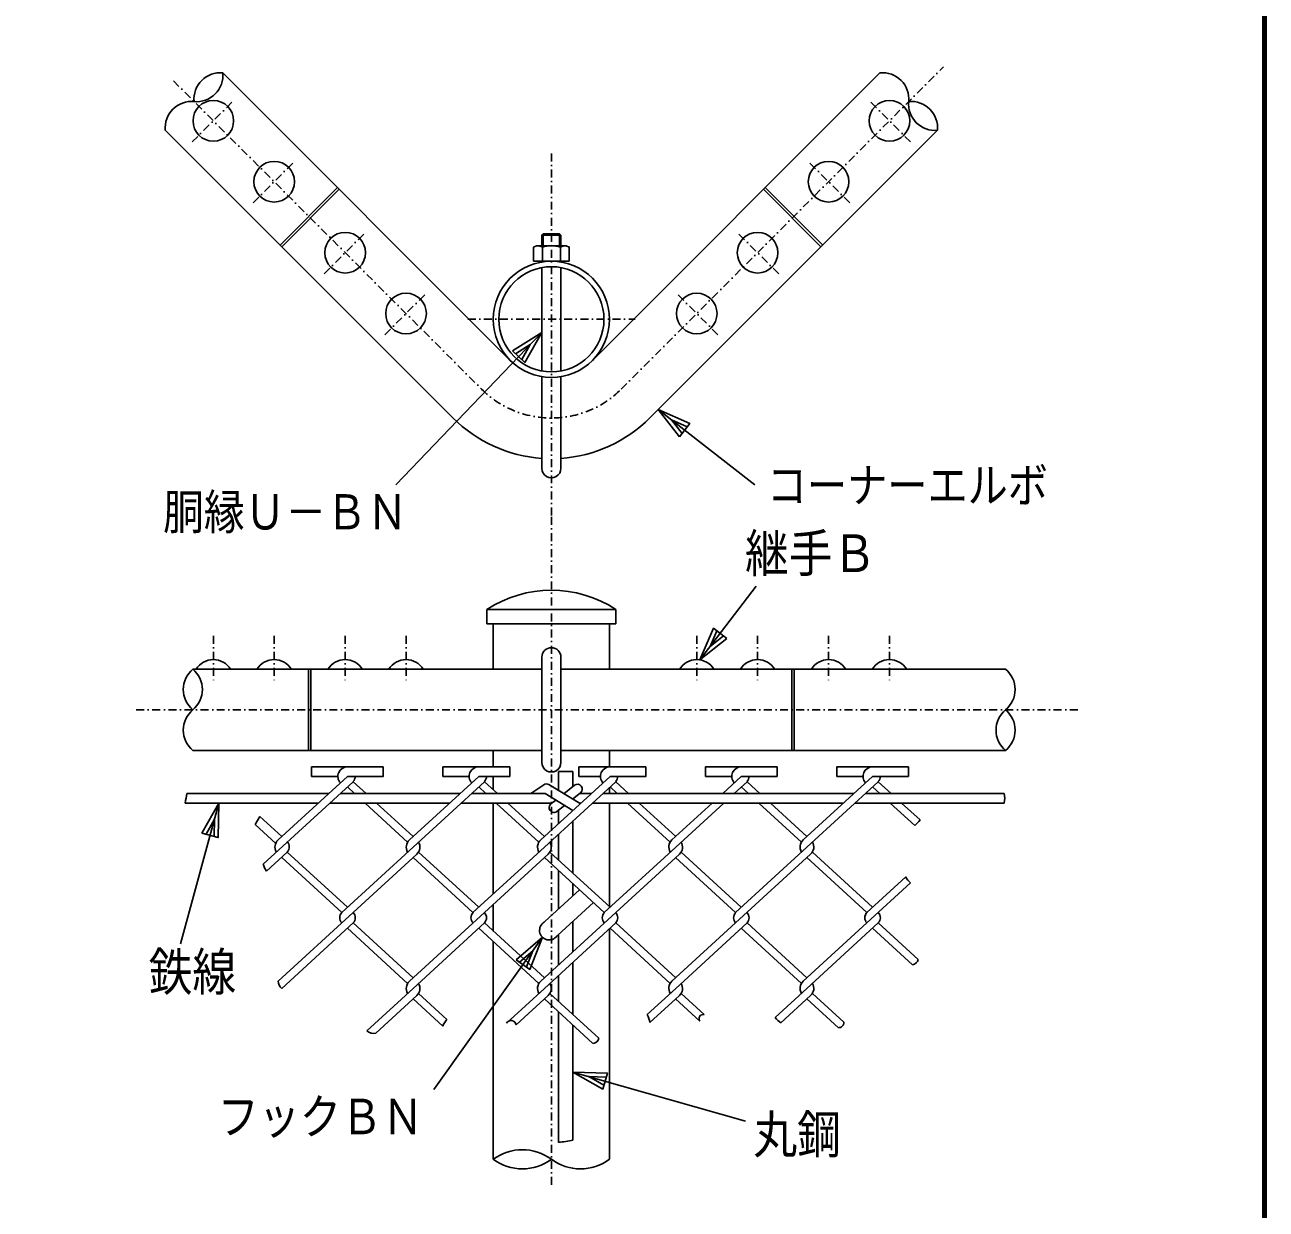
# Model space of a CAD drawing. Units: millimetres, scale not verified. Extents: x -4425 to 4425, y -3150 to 3150.
# Drawn here: x 2642 to 4200, y -1855 to -369 of the extents above; entities that cross this region are included whole.
import ezdxf
from ezdxf.enums import TextEntityAlignment as Align

# ---------------------------------------------------------------- set-up
doc = ezdxf.new("R2010")
doc.units = ezdxf.units.MM
doc.header["$LTSCALE"] = 20
doc.linetypes.add('USER1', pattern=[1.01, 0.5, -0.25, 0.01, -0.25])
for name, color, linetype, lineweight in [('0-0_1', 7, 'Continuous', 25), ('0-1_0', 7, 'Continuous', 25), ('0-4_WAKU', 7, 'Continuous', 25)]:
    doc.layers.add(name, color=color, linetype=linetype, lineweight=lineweight)
doc.styles.add('ＭＳ ゴシック', font='')
doc.styles.get('ＭＳ ゴシック').set_extended_font_data('MS Gothic')

# ---------------------------------------------------------------- blocks, each defined once
blk = doc.blocks.new('C12')
at = {"layer": '0-0_1', "color": 4}
blk.add_line((153319.5, 48592.6), (155746.5, 46705.2), dxfattribs=at)
blk.add_lwpolyline([(153853.7, 47911.2), (153319.5, 48592.6), (154111.5, 48242.7)], close=True, dxfattribs=at)
blk.add_lwpolyline([(153918.1, 47994.1), (153651, 48334.8), (154047, 48159.9)], dxfattribs=at)
blk = doc.blocks.new('C13')
at = {"layer": '0-0_1', "color": 4}
blk.add_line((150398.4, 50527.6), (146737.5, 46705.2), dxfattribs=at)
blk.add_lwpolyline([(149665.7, 50066.2), (150398.4, 50527.6), (149969.1, 49775.7)], close=True, dxfattribs=at)
blk.add_lwpolyline([(149741.6, 49993.6), (150107.9, 50224.3), (149893.2, 49848.3)], dxfattribs=at)
blk = doc.blocks.new('C14')
at = {"layer": '0-0_1', "color": 4}
blk.add_line((154367.5, 42310.6), (155777.8, 44157.9), dxfattribs=at)
blk.add_lwpolyline([(155044.2, 42850.8), (154367.5, 42310.6), (154710.3, 43105.7)], close=True, dxfattribs=at)
blk.add_lwpolyline([(154960.7, 42914.5), (154622.4, 42644.4), (154793.8, 43042)], dxfattribs=at)
blk = doc.blocks.new('C15')
at = {"layer": '0-0_1', "color": 4}
blk.add_line((151178.4, 31966.6), (155513.1, 30731.9), dxfattribs=at)
blk.add_lwpolyline([(151928.8, 31534.5), (151178.4, 31966.6), (152043.8, 31938.4)], close=True, dxfattribs=at)
blk.add_lwpolyline([(151957.5, 31635.5), (151582.4, 31851.5), (152015.1, 31837.4)], dxfattribs=at)
blk = doc.blocks.new('C16')
at = {"layer": '0-0_1', "color": 4}
blk.add_line((142291.6, 38717.7), (141330.9, 35185.5), dxfattribs=at)
blk.add_lwpolyline([(141868.5, 37962.3), (142291.6, 38717.7), (142273.8, 37852.1)], close=True, dxfattribs=at)
blk.add_lwpolyline([(141969.8, 37934.7), (142181.4, 38312.5), (142172.5, 37879.6)], dxfattribs=at)
blk = doc.blocks.new('C17')
at = {"layer": '0-0_1', "color": 4}
blk.add_line((150415, 35348.1), (147690, 31525.6), dxfattribs=at)
blk.add_lwpolyline([(149756.4, 34786.1), (150415, 35348.1), (150098.4, 34542.3)], close=True, dxfattribs=at)
blk.add_lwpolyline([(149841.9, 34725.1), (150171.2, 35006.1), (150012.9, 34603.2)], dxfattribs=at)

msp = doc.modelspace()

# ---------------------------------------------------------------- linework, layer by layer
at = {"layer": '0-0_1'}
for p, q in [((2890.38, -428.78), (3251.22, -789.62)), ((3354.31, -789.62), (3715.15, -428.78)), ((2818.25, -500.91), (3179.09, -861.75)), ((3426.44, -861.75), (3787.28, -500.91)), ((2962.29, -644.95), (3034.42, -572.82)), ((2964.42, -647.07), (3036.54, -574.95)), ((3641.12, -647.07), (3568.99, -574.95)), ((3643.24, -644.95), (3571.11, -572.82)), ((3290.77, -632.48), (3290.77, -645.68)), ((3292.57, -630.68), (3312.97, -630.68)), ((3312.97, -630.68), (3314.77, -632.48)), ((3314.77, -632.48), (3314.77, -645.68)), ((3284.02, -645.68), (3280.27, -647.41)), ((3280.27, -647.41), (3280.27, -665.18)), ((3291.52, -665.18), (3291.52, -647.41)), ((3314.01, -665.18), (3314.01, -647.41)), ((3280.27, -665.18), (3325.27, -665.18)), ((3290.77, -665.18), (3290.77, -666.17)), ((3314.77, -665.18), (3314.77, -666.17)), ((3290.77, -673.18), (3290.77, -802.98)), ((3314.77, -673.18), (3314.77, -802.98)), ((3290.77, -809.98), (3290.77, -924.98)), ((3314.77, -809.98), (3314.77, -924.98)), ((3221.77, -1102.15), (3383.77, -1102.15)), ((3221.77, -1102.15), (3221.77, -1120.15)), ((3383.77, -1102.15), (3383.77, -1120.15)), ((3221.77, -1120.15), (3383.77, -1120.15)), ((3229.87, -1120.15), (3229.87, -1177.15)), ((3375.67, -1120.15), (3375.67, -1177.15)), ((3290.77, -1162.15), (3290.77, -1294.15)), ((3314.77, -1162.15), (3314.77, -1294.15)), ((3290.77, -1177.15), (2852.77, -1177.15)), ((2997.92, -1177.15), (2997.92, -1279.15)), ((3000.92, -1177.15), (3000.92, -1279.15)), ((3872.77, -1177.15), (3314.77, -1177.15)), ((3604.61, -1177.15), (3604.61, -1279.15)), ((3607.61, -1177.15), (3607.61, -1279.15)), ((3290.77, -1279.15), (2852.77, -1279.15)), ((3229.87, -1279.15), (3229.87, -1299.7)), ((3872.77, -1279.15), (3314.77, -1279.15)), ((3375.67, -1279.15), (3375.67, -1299.7)), ((3311.77, -1305.35), (3311.77, -1329.36)), ((3311.77, -1305.35), (3329.77, -1305.35)), ((3329.77, -1305.35), (3329.77, -1324.46)), ((2941, -1421.84), (3054, -1318.29)), ((2959.81, -1391.42), (3046.81, -1311.7)), ((3001.81, -1311.7), (3034.81, -1311.7)), ((3070.18, -1333.11), (3054, -1318.29)), ((3124.58, -1391.42), (3211.58, -1311.7)), ((3129.19, -1400.38), (3218.77, -1318.29)), ((3166.58, -1311.7), (3199.58, -1311.7)), ((3234.95, -1333.11), (3218.77, -1318.29)), ((3229.87, -1311.7), (3229.87, -1328.46)), ((3293.19, -1322.12), (3276.85, -1333.11)), ((3289.35, -1391.42), (3376.35, -1311.7)), ((3293.96, -1400.38), (3383.54, -1318.29)), ((3299.66, -1321.98), (3338.82, -1345.88)), ((3331.86, -1322.8), (3318.41, -1333.42)), ((3337.35, -1311.7), (3364.35, -1311.7)), ((3399.72, -1333.11), (3383.54, -1318.29)), ((3496.12, -1311.7), (3529.12, -1311.7)), ((3517.75, -1333.11), (3541.12, -1311.7)), ((3532.14, -1333.11), (3548.31, -1318.29)), ((3564.49, -1333.11), (3548.31, -1318.29)), ((3618.89, -1391.42), (3705.89, -1311.7)), ((3623.51, -1400.38), (3713.09, -1318.29)), ((3660.89, -1311.7), (3693.89, -1311.7)), ((3729.26, -1333.11), (3713.08, -1318.29)), ((3023.44, -1333.11), (2845.27, -1333.11)), ((3188.21, -1333.11), (3037.83, -1333.11)), ((3055.79, -1333.11), (3046.81, -1324.88)), ((3294.87, -1333.11), (3202.6, -1333.11)), ((3220.56, -1333.11), (3211.58, -1324.88)), ((3294.87, -1333.11), (3329.75, -1354.4)), ((3329.33, -1340.09), (3339.3, -1332.22)), ((3352.98, -1333.11), (3338.16, -1333.11)), ((3682.52, -1333.11), (3367.37, -1333.11)), ((3375.67, -1325.51), (3375.67, -1333.11)), ((3385.33, -1333.11), (3376.35, -1324.88)), ((3550.1, -1333.11), (3541.12, -1324.88)), ((3871.02, -1333.11), (3696.91, -1333.11)), ((3714.87, -1333.11), (3705.89, -1324.88)), ((3010.34, -1345.11), (2842.96, -1345.11)), ((3175.11, -1345.11), (3024.73, -1345.11)), ((3122.37, -1394.13), (3068.88, -1345.11)), ((3129.19, -1387.19), (3083.27, -1345.11)), ((3303.62, -1345.11), (3189.5, -1345.11)), ((3229.87, -1345.11), (3229.87, -1459.11)), ((3287.14, -1394.13), (3233.65, -1345.11)), ((3293.96, -1387.19), (3248.04, -1345.11)), ((3308.38, -1341.35), (3302.27, -1346.18)), ((3309.71, -1355.59), (3319.3, -1348.02)), ((3311.77, -1353.97), (3311.77, -1370.88)), ((3339.89, -1345.11), (3337.56, -1345.11)), ((3669.43, -1345.11), (3354.27, -1345.11)), ((3375.67, -1345.11), (3375.67, -1476.5)), ((3451.91, -1394.13), (3398.43, -1345.11)), ((3458.74, -1387.19), (3412.81, -1345.11)), ((3454.12, -1391.42), (3504.66, -1345.11)), ((3458.74, -1400.38), (3519.04, -1345.11)), ((3616.68, -1394.13), (3563.2, -1345.11)), ((3623.51, -1387.19), (3577.58, -1345.11)), ((3871.02, -1345.11), (3683.81, -1345.11)), ((3758.93, -1373.49), (3727.97, -1345.11)), ((3765.52, -1366.34), (3742.35, -1345.11)), ((2937.04, -1362.15), (2964.39, -1387.22)), ((3329.77, -1367.57), (3329.77, -1433.18)), ((2931.05, -1372.13), (2956.8, -1395.72)), ((3311.77, -1384.06), (3311.77, -1416.69)), ((3129.19, -1400.38), (3039.61, -1482.46)), ((3293.96, -1400.38), (3204.38, -1482.46)), ((3458.74, -1400.38), (3369.16, -1482.46)), ((3623.51, -1400.38), (3533.93, -1482.46)), ((2945.23, -1430.47), (2971.24, -1406.63)), ((2964.42, -1413.56), (3039.61, -1482.46)), ((2971.24, -1406.63), (3046.81, -1475.87)), ((3133.8, -1409.33), (3053.97, -1482.49)), ((3129.19, -1413.56), (3204.38, -1482.46)), ((3136.01, -1406.63), (3211.58, -1475.87)), ((3298.58, -1409.33), (3218.74, -1482.49)), ((3293.96, -1413.56), (3369.16, -1482.46)), ((3300.79, -1406.63), (3376.35, -1475.87)), ((3463.35, -1409.33), (3383.52, -1482.49)), ((3458.73, -1413.56), (3533.93, -1482.46)), ((3465.56, -1406.63), (3541.12, -1475.87)), ((3628.12, -1409.33), (3533.96, -1495.62)), ((3623.51, -1413.56), (3698.7, -1482.46)), ((3630.33, -1406.63), (3705.89, -1475.87)), ((3311.77, -1429.87), (3311.77, -1478.19)), ((3329.77, -1446.37), (3329.77, -1461.69)), ((3747.5, -1437.74), (3698.7, -1482.46)), ((3753.53, -1445.4), (3698.73, -1495.62)), ((3290.1, -1498.04), (3338.13, -1454.03)), ((3229.87, -1472.3), (3229.87, -1505.81)), ((3305.94, -1515.32), (3355.48, -1469.93)), ((2959.81, -1568.77), (3053.97, -1482.49)), ((3124.58, -1568.77), (3218.74, -1482.49)), ((3289.35, -1568.77), (3383.52, -1482.49)), ((3329.77, -1493.49), (3329.77, -1531.74)), ((2964.42, -1577.73), (3054, -1495.64)), ((3122.37, -1571.48), (3046.81, -1502.24)), ((3129.19, -1564.54), (3054, -1495.64)), ((3129.19, -1577.73), (3218.77, -1495.64)), ((3287.14, -1571.48), (3211.58, -1502.24)), ((3293.96, -1564.54), (3218.77, -1495.64)), ((3293.96, -1577.73), (3383.54, -1495.64)), ((3311.77, -1509.99), (3311.77, -1548.23)), ((3375.67, -1502.86), (3375.67, -1792.15)), ((3451.91, -1571.48), (3376.35, -1502.24)), ((3458.74, -1564.54), (3383.54, -1495.64)), ((3454.12, -1568.77), (3533.95, -1495.62)), ((3458.74, -1577.73), (3548.31, -1495.64)), ((3616.68, -1571.48), (3541.12, -1502.24)), ((3623.51, -1564.54), (3548.31, -1495.64)), ((3618.89, -1568.77), (3698.72, -1495.62)), ((3623.51, -1577.73), (3713.08, -1495.64)), ((3755.97, -1548.12), (3705.89, -1502.24)), ((3763, -1541.38), (3713.08, -1495.64)), ((3229.87, -1518.99), (3229.87, -1792.15)), ((3329.77, -1544.92), (3329.77, -1610.54)), ((3311.77, -1561.42), (3311.77, -1594.04)), ((3129.19, -1577.73), (3071.07, -1630.99)), ((3133.8, -1586.69), (3082.48, -1633.71)), ((3136.01, -1583.98), (3171.61, -1616.6)), ((3293.96, -1577.73), (3246.4, -1621.31)), ((3298.58, -1586.69), (3258.59, -1623.33)), ((3300.79, -1583.98), (3362.26, -1640.31)), ((3458.74, -1577.73), (3422.91, -1610.55)), ((3463.35, -1586.69), (3426.32, -1620.62)), ((3465.56, -1583.98), (3494.66, -1610.65)), ((3623.51, -1577.73), (3583.62, -1614.28)), ((3628.12, -1586.69), (3590.8, -1620.88)), ((3630.33, -1583.98), (3669.76, -1620.11)), ((3129.19, -1590.91), (3166.35, -1624.96)), ((3293.96, -1590.91), (3354.99, -1646.83)), ((3458.73, -1590.91), (3489.04, -1618.68)), ((3623.51, -1590.91), (3662.9, -1627.01)), ((3311.77, -1607.22), (3311.77, -1770.89)), ((3329.77, -1623.72), (3329.77, -1768.11))]:
    msp.add_line(p, q, dxfattribs=at)
at = {"layer": '0-0_1', "color": 4, "linetype": 'USER1'}
for p, q in [((3390.38, -825.69), (3794.81, -421.25)), ((2828.32, -438.85), (3215.16, -825.69)), ((2851.99, -515.55), (2905.02, -462.52)), ((3753.55, -515.55), (3700.51, -462.52)), ((2928.35, -591.92), (2981.39, -538.88)), ((3302.77, -529.88), (3302.77, -987.91)), ((3677.18, -591.92), (3624.15, -538.88)), ((3017.45, -681.01), (3070.48, -627.98)), ((3588.08, -681.01), (3535.05, -627.98)), ((3093.82, -757.38), (3146.85, -704.35)), ((3511.72, -757.38), (3458.68, -704.35)), ((3197.77, -738.08), (3407.77, -738.08)), ((3302.77, -986.1), (3302.77, -1826.94)), ((2878.5, -1135.15), (2878.5, -1195.15)), ((2954.87, -1135.15), (2954.87, -1195.15)), ((3043.96, -1135.15), (3043.96, -1195.15)), ((3120.33, -1135.15), (3120.33, -1195.15)), ((3485.2, -1135.15), (3485.2, -1195.15)), ((3561.57, -1135.15), (3561.57, -1195.15)), ((3650.66, -1135.15), (3650.66, -1195.15)), ((3727.03, -1135.15), (3727.03, -1195.15)), ((3963.31, -1228.15), (2774.17, -1228.15))]:
    msp.add_line(p, q, dxfattribs=at)
at = {"layer": '0-0_1', "color": 4}
for p, q in [((3292.57, -630.68), (3292.57, -645.68)), ((3312.97, -630.68), (3312.97, -645.68)), ((2931.05, -1372.13), (2937.04, -1362.15))]:
    msp.add_line(p, q, dxfattribs=at)
at = {"layer": '0-0_1'}
for points in [[(3292.57, -630.68), (3290.77, -632.48), (3314.77, -632.48)], [(3284.02, -645.68), (3321.52, -645.68), (3325.27, -647.41), (3325.27, -665.18)], [(3091.81, -1299.7), (3001.81, -1299.7), (3001.81, -1311.7)], [(3046.81, -1311.7), (3091.81, -1311.7), (3091.81, -1299.7)], [(3250.58, -1299.7), (3166.58, -1299.7), (3166.58, -1311.7)], [(3211.58, -1311.7), (3250.58, -1311.7), (3250.58, -1299.7)], [(3421.35, -1299.7), (3337.35, -1299.7), (3337.35, -1311.7)], [(3376.35, -1311.7), (3421.35, -1311.7), (3421.35, -1299.7)], [(3586.12, -1299.7), (3496.12, -1299.7), (3496.12, -1311.7)], [(3541.12, -1311.7), (3586.12, -1311.7), (3586.12, -1299.7)], [(3750.89, -1299.7), (3660.89, -1299.7), (3660.89, -1311.7)], [(3705.89, -1311.7), (3750.89, -1311.7), (3750.89, -1299.7)]]:
    msp.add_lwpolyline(points, dxfattribs=at)
for centre, radius in [((2878.5, -489.03), 25.5), ((3727.03, -489.03), 25.5), ((2954.87, -565.4), 25.5), ((3650.66, -565.4), 25.5), ((3043.96, -654.5), 25.5), ((3561.57, -654.5), 25.5), ((3302.77, -738.08), 72.9), ((3302.77, -738.08), 66), ((3120.33, -730.86), 25.5), ((3485.2, -730.86), 25.5)]:
    msp.add_circle(centre, radius, dxfattribs=at)
at = {"layer": '0-0_1', "color": 4}
for centre, radius, start, end in [((2887.26, -461.73), 33.09, 84.59961, 185.4032), ((2857.43, -431.9), 33.09, 264.59732, 5.40115), ((3718.27, -461.73), 33.09, 354.59729, 95.40033), ((2851.2, -497.79), 33.09, 84.59724, 185.40121), ((3784.16, -467.96), 33.09, 174.5972, 275.40039), ((3754.33, -497.79), 33.09, 354.59924, 95.40347), ((2873.86, -1202.65), 33.09, 129.59811, 230.40164), ((2831.67, -1202.65), 33.09, 309.59845, 50.40183), ((3851.67, -1202.65), 33.09, 309.59906, 50.40244), ((2873.86, -1253.65), 33.09, 129.59836, 230.40189), ((3893.86, -1253.65), 33.09, 129.59897, 230.4025), ((3851.67, -1253.65), 33.09, 309.59784, 50.40094), ((2712.6, -1313.82), 134.06, 346.50195, 351.72638), ((3848.2, -1339.11), 23.59, 345.2659, 14.7341), ((3865.72, -1465.27), 140.81, 135.36543, 139.32133), ((2973.6, -1411.22), 34.29, 198.04726, 214.15215), ((3765.49, -1429.78), 19.67, 203.85423, 232.54781), ((3754.45, -1539.5), 8.75, 279.95709, 347.58115), ((2971.97, -1568.17), 12.18, 182.81139, 231.68469), ((3226.79, -1657.13), 68.47, 143.69893, 151.97339), ((3252.1, -1624.7), 6.63, 11.87968, 149.26799), ((3396.16, -1625.2), 30.5, 8.64713, 28.70666), ((3493.2, -1615.61), 5.17, 73.6339, 216.35986), ((3607, -1596.02), 29.67, 217.99718, 236.92053), ((3663.35, -1620.6), 6.42, 265.93872, 4.35715), ((3079.16, -1622.39), 11.8, 226.74767, 286.3721), ((3353.9, -1638.3), 8.6, 277.30011, 346.50375), ((3300.81, -1640.15), 131.19, 274.78992, 282.75055), ((3266.32, -1841.51), 61.36, 53.55512, 126.44486), ((3266.32, -1742.79), 61.36, 233.55521, 306.44494), ((3339.22, -1742.79), 61.36, 233.55521, 306.44494)]:
    msp.add_arc(centre, radius, start, end, dxfattribs=at)
at = {"layer": '0-0_1'}
for centre, radius, start, end in [((3284.02, -662.82), 17.14, 64.02038, 90), ((3302.77, -683.02), 37.35, 72.48255, 107.51738), ((3321.52, -662.82), 17.14, 90, 115.97954), ((3302.77, -738.08), 174.9, 225.00017, 266.06592), ((3302.77, -738.08), 174.9, 273.93432, 315.00012), ((3302.77, -924.98), 12, 179.99992, 0), ((3302.77, -1226.84), 148.69, 56.99119, 123.00874), ((3302.77, -1162.15), 12, 0, 179.99992), ((2878.5, -1190.65), 25.5, 31.96536, 148.03456), ((2954.87, -1190.65), 25.5, 31.96536, 148.03456), ((3043.96, -1190.65), 25.5, 31.96536, 148.03456), ((3120.33, -1190.65), 25.5, 31.96536, 148.03456), ((3485.2, -1190.65), 25.5, 31.9659, 148.03403), ((3561.57, -1190.65), 25.5, 31.9659, 148.03403), ((3650.66, -1190.65), 25.5, 31.9659, 148.03403), ((3727.03, -1190.65), 25.5, 31.9659, 148.03403), ((3046.81, -1311.7), 12, 90, 222.50017), ((3211.58, -1311.7), 12, 90, 222.50017), ((3302.77, -1294.15), 12, 179.99992, 0), ((3376.35, -1311.7), 12, 90, 222.50017), ((3541.12, -1311.7), 12, 90, 222.49869), ((3705.89, -1311.7), 12, 90, 222.49869), ((3046.81, -1311.7), 9.72, 317.50034, 0), ((3211.58, -1311.7), 9.72, 317.50034, 0), ((3296.54, -1327.1), 6, 58.59953, 123.92401), ((3335.58, -1327.51), 6, 308.30823, 128.30817), ((3376.35, -1311.7), 9.72, 317.50034, 0), ((3541.12, -1311.7), 9.72, 317.50217, 0), ((3705.89, -1311.7), 9.72, 317.50217, 0), ((3305.99, -1350.89), 6, 128.30817, 308.30823), ((2968.02, -1400.38), 12.15, 132.50044, 210.96289), ((2964.08, -1400.06), 9.72, 317.49985, 42.50015), ((3132.79, -1400.38), 12.15, 132.50081, 210.96289), ((3125.6, -1400.38), 12.15, 312.50088, 30.96329), ((3297.56, -1400.38), 12.15, 132.50081, 210.96289), ((3290.37, -1400.38), 12.15, 312.50088, 30.96329), ((3462.33, -1400.38), 12.15, 132.50044, 210.96289), ((3455.14, -1400.38), 12.15, 312.50088, 30.96329), ((3627.1, -1400.38), 12.15, 132.50081, 210.96289), ((3619.91, -1400.38), 12.15, 312.50088, 30.96329), ((3046.81, -1489.05), 9.72, 137.49977, 222.50023), ((3046.81, -1489.05), 9.72, 317.49985, 42.50015), ((3211.58, -1489.05), 9.72, 137.49977, 222.50023), ((3211.58, -1489.05), 9.72, 317.49985, 42.50015), ((3299.92, -1504.95), 12, 120.15853, 324.84174), ((3376.35, -1489.05), 9.72, 137.49977, 222.50023), ((3376.35, -1489.05), 9.72, 317.49985, 42.50015), ((3541.12, -1489.05), 9.72, 137.5016, 222.4984), ((3541.12, -1489.05), 9.72, 317.50168, 42.49832), ((3705.89, -1489.05), 9.72, 137.5016, 222.4984), ((3705.89, -1489.05), 9.72, 317.50168, 42.49832), ((3132.79, -1577.73), 12.15, 132.50081, 210.96289), ((3125.6, -1577.73), 12.15, 312.50088, 30.96329), ((3297.56, -1577.73), 12.15, 132.50081, 210.96289), ((3290.37, -1577.73), 12.15, 312.50088, 30.96329), ((3462.33, -1577.73), 12.15, 132.50081, 210.96289), ((3455.14, -1577.73), 12.15, 312.50088, 30.96329), ((3627.1, -1577.73), 12.15, 132.50081, 210.96289), ((3619.91, -1577.73), 12.15, 312.50088, 30.96329)]:
    msp.add_arc(centre, radius, start, end, dxfattribs=at)
at = {"layer": '0-0_1', "color": 4, "linetype": 'USER1'}
msp.add_arc((3302.77, -738.08), 123.9, 225.00014, 315.00024, dxfattribs=at)
at = {"layer": '0-4_WAKU'}
msp.add_lwpolyline([(-4050.16, 2925), (4199.84, 2925), (4199.84, -2925), (-4050.16, -2925)], close=True, dxfattribs=at)
for points in [[(4197.84, 2923), (4197.84, -2923), (-4048.16, -2923)], [(4195.84, 2921), (4195.84, -2921), (-4046.16, -2921)]]:
    msp.add_lwpolyline(points, dxfattribs=at)

# ---------------------------------------------------------------- block references
at = {"layer": '0-1_0', "xscale": 0.05, "yscale": 0.05}
for name in ['C13', 'C12', 'C14', 'C16', 'C17', 'C15']:
    msp.add_blockref(name, (-4229.16, -3281), dxfattribs=at)

# ---------------------------------------------------------------- texts
at = {"layer": '0-0_1', "color": 4, "style": 'ＭＳ ゴシック', "width": 0.85}
for s, height, p in [('コーナーエルボ', 43.47, (3573.17, -981)), ('胴縁Ｕ－ＢＮ', 44.14, (2815.46, -1014.98)), ('継手Ｂ', 47.36, (3545.78, -1069.51)), ('鉄線', 47.36, (2797.3, -1594.77)), ('フックＢＮ', 44.57, (2883.78, -1774.14)), ('丸鋼', 47.36, (3556.28, -1798.93))]:
    msp.add_text(s, height=height, dxfattribs=at).set_placement(p, align=Align.BOTTOM_LEFT)

doc.saveas('drawing.dxf')
